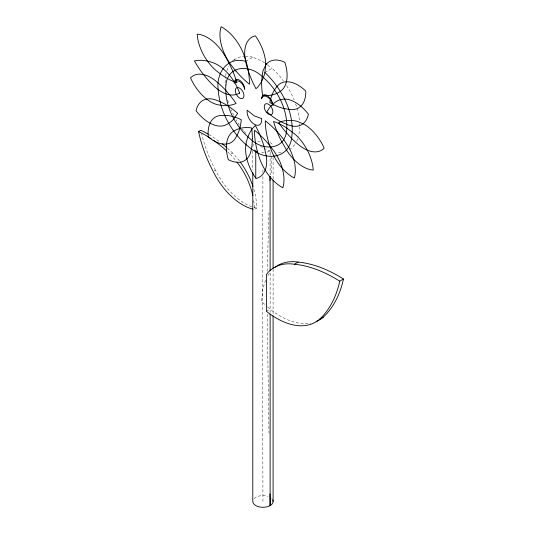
<?xml version="1.0" encoding="UTF-8"?>
<svg xmlns="http://www.w3.org/2000/svg" width="534" height="534" viewBox="0 0 534 534"><rect width="100%" height="100%" fill="white"/><g stroke="black" fill="none" stroke-linecap="round" stroke-linejoin="round"><path stroke-width="0.4" stroke-dasharray="2.67 2" d="M262.915 176.56L262.454 302.357L262.942 501.439M262.935 172.409L262.942 169.912M267.227 271.285L268.996 212.192M265.585 280.136L262.748 289.214L261.587 301.556L267.053 306.616M267.854 275.691L270.124 272.407L270.124 312.403M232.464 60.769L236.055 58.693M245.587 61.35L252.769 57.205L262.414 61.31L264.991 63.186M264.891 72.49L272.066 68.345A52.733 30.445 60 0 1 283.481 80.994M227.678 151.863A105.438 60.876 60 0 1 230.221 154.299L232.517 152.971A52.385 30.244 60 0 1 239.365 160.854M214.314 170.793L215.462 170.132A53.173 30.698 60 0 0 252.909 207.139M253.87 189.256A52.385 30.244 60 0 1 256.58 208.106L254.284 209.428A52.385 30.244 60 0 0 253.703 200.29M266.386 311.229L270.124 309.073M267.561 65.061L272.066 68.345M267.668 307.11L272.654 311.095A78.064 45.07 60 0 0 310.761 323.097M267.167 314.105L269.002 433.154M273.094 157.543L273.094 179.197M273.094 269.123L273.094 314.085M271.733 156.235L271.733 173.523L270.124 174.731L270.124 155.801M270.124 154.98L270.124 150.862A10.153 5.861 0 0 1 266.826 152.137M252.796 150.882L252.796 170.032M254.151 498.509A10.153 5.861 0 0 1 268.021 496.366M271.733 498.509A10.153 5.861 0 0 1 272.48 499.437M264.27 152.53A10.153 5.861 0 0 1 260.318 152.384M252.796 146.723A10.153 5.861 0 0 1 254.151 143.793M257.869 141.643A10.153 5.861 0 0 1 260.318 141.063M270.124 142.578A10.153 5.861 0 0 1 272.747 145.201M281.058 152.41A52.733 30.445 60 0 1 276.272 152.33M270.618 151.095A52.733 30.445 60 0 1 263.909 148.245M262.414 147.417A52.733 30.445 60 0 1 260.479 146.236M245.914 133.447A52.733 30.445 60 0 1 243.771 130.883M243.284 130.269A52.733 30.445 60 0 1 242.309 129.014M239.492 125.076A52.733 30.445 60 0 1 236.055 119.583M233.738 115.317A52.733 30.445 60 0 1 231.015 109.45M228.459 102.528A52.733 30.445 60 0 1 227.517 99.371M225.128 82.837A52.733 30.445 60 0 1 225.502 76.996M225.615 76.202A52.733 30.445 60 0 1 226.216 73.151M226.897 70.755A52.733 30.445 60 0 1 228.886 66.176M234.072 60.028A52.733 30.445 60 0 1 243.771 56.31M245.32 56.23A52.733 30.445 60 0 1 252.769 57.205M286.685 85.68A52.733 30.445 60 0 1 294.121 100.012M295.576 103.823A52.733 30.445 60 0 1 299.427 120.484M299.654 123.621A52.733 30.445 60 0 1 299.701 125.89M299.694 126.745A52.733 30.445 60 0 1 298.433 136.297M297.658 138.78A52.733 30.445 60 0 1 295.556 143.232M294.708 144.534A52.733 30.445 60 0 1 289.455 149.613M215.462 170.132A98.997 57.151 60 0 1 201.618 133.593M208.901 134.541A105.438 60.876 60 0 1 219.554 141.737M227.404 148.198A105.438 60.876 60 0 1 232.517 152.971M256.58 208.106A53.173 30.698 60 0 1 253.65 207.372M230.221 154.299A52.385 30.244 60 0 1 236.609 161.575"/><path stroke-width="0.8" d="M269.944 180.559L270.07 176.4L270.124 270.751M264.891 72.49L265.772 64.3A35.444 20.466 60 0 0 255.379 35.831A34.924 20.165 60 0 0 244.732 55.049L245.587 61.35A70.294 40.584 60 0 0 247.416 68.205L248.931 72.811A70.294 40.584 60 0 0 255.96 88.744A65.996 38.101 60 0 0 261.46 81.789L263.449 77.41A65.996 38.101 60 0 0 264.891 72.49C282.84 89.639 295.996 115.137 291.257 140.442C287.199 157.65 268.515 160.073 255.239 151.563C233.552 137.612 219.194 112.734 217.952 86.982C217.218 71.222 228.659 56.257 245.587 61.35M252.829 209.101A53.173 30.698 60 0 1 213.166 171.461A98.997 57.151 60 0 1 198.581 131.624L200.877 130.296A105.438 60.876 60 0 1 208.227 134.154M323.35 317.076L319.619 319.232A78.064 45.07 60 0 1 268.922 313.251L266.386 311.229L266.386 274.563L267.928 272.607A79.232 45.744 60 0 1 294.441 264.243L298.172 262.094A147.517 85.166 60 0 1 343.475 279.028A157.123 90.713 60 0 1 323.35 317.076A78.064 45.07 60 0 1 316.075 321.541M319.619 319.232A157.123 90.713 60 0 0 339.744 281.184L343.475 279.028M265.632 63.653L266.92 64.594M269.523 145.228L274.042 151.142L277.793 157.296A34.924 20.165 60 0 1 281.905 167.089L282.806 170.366A34.924 20.165 60 0 1 282.806 187.774A35.444 20.466 60 0 1 266.299 171.908L264.397 168.864A35.444 20.466 60 0 1 258.776 155.955L257.448 151.502A65.996 38.101 60 0 1 255.512 142.725L255.185 140.576A65.996 38.101 60 0 1 254.498 130.243A70.294 40.584 60 0 1 259.698 134.722L261.393 136.337A70.254 40.564 60 0 1 269.516 145.221M269.944 493.93L270.124 505.585L270.124 314.065M273.094 180.025L273.094 268.288M273.094 315.754L273.094 501.439M255.766 151.783L255.766 178.122M252.796 172.535L252.796 501.439A10.153 5.861 0 0 0 264.27 507.247A10.153 5.861 0 0 0 272.747 499.924M257.121 151.523A10.153 5.861 0 0 1 254.625 150.081M275.13 267.287A79.232 45.744 60 0 1 298.172 262.094M294.441 264.243A147.517 85.166 60 0 1 339.744 281.184M240.28 162.069A52.385 30.244 60 0 1 252.982 186.433M222.191 143.793A105.438 60.876 60 0 1 226.89 147.738M237.069 162.176A52.385 30.244 60 0 1 252.829 195.484M198.581 131.624A105.438 60.876 60 0 1 211.277 138.807M213.28 140.168A105.438 60.876 60 0 1 226.656 150.915M225.889 85.019C224.287 106.279 235.574 127.065 251.808 140.242C264.217 151.015 284.862 149.76 286.678 130.45C288.28 109.19 276.992 88.404 260.759 75.227C248.35 64.454 227.704 65.709 225.889 85.019M252.362 138.626L252.322 140.669A70.294 40.584 60 0 1 251.527 148.392L250.753 151.963A34.924 20.165 60 0 1 247.556 158.117L246.034 159.606A34.924 20.165 60 0 1 228.305 159.673A35.444 20.466 60 0 1 226.509 144.287L226.91 141.63A35.444 20.466 60 0 1 232.53 131.911L234.292 130.817A65.996 38.101 60 0 1 239.486 128.554L240.887 128.187A65.996 38.101 60 0 1 251.594 127.94L251.874 130.136A70.294 40.584 60 0 1 252.362 138.626M261.68 80.474L261.627 82.496A70.294 40.584 60 0 0 262.628 95.359C269.176 96.247 276.098 94.732 281.345 90.62A35.444 20.466 60 0 0 286.077 83.07L286.671 80.561A35.444 20.466 60 0 0 284.889 62.345A34.924 20.165 60 0 0 265.932 64.647L262.915 70.995L261.68 80.474M245.94 144.354L245.64 147.09A35.444 20.466 60 0 0 246.294 156.195L247.015 159.419A35.444 20.466 60 0 0 254.017 175.492L256 178.469A34.924 20.165 60 0 0 264.223 172.162L265.218 170.019A34.924 20.165 60 0 0 266.346 156.155L263.963 146.096A70.294 40.584 60 0 0 260.705 136.884L259.751 134.595A70.294 40.584 60 0 0 255.412 125.557A65.996 38.101 60 0 0 252.422 128.714L251.527 129.916A65.996 38.101 60 0 0 248.53 135.369L247.93 136.891A65.996 38.101 60 0 0 246.488 141.81L245.94 144.354M234.306 81.709L234.126 83.191L235.2 81.335L237.096 80.721A7.743 4.472 60 0 1 244.746 89.325A7.509 4.339 60 0 0 236.782 79.412L234.833 80.534L234.306 81.709M261.767 97.228L261.567 98.83A8.33 4.806 60 0 1 269.87 99.004L271.919 102.081L273.054 105.465L271.372 99.805L267.314 95.519A8.123 4.686 60 0 0 263.249 95.119L261.767 97.228M270.184 100.726L269.803 102.515L273.261 104.464A65.996 38.101 60 0 0 283.481 108.455L289.982 109.51A35.444 20.466 60 0 0 300.128 106.827L301.637 105.338A35.444 20.466 60 0 0 305.815 91.12A34.924 20.165 60 0 0 288.34 81.829L286.044 81.795A34.924 20.165 60 0 0 278.368 85.006C274.136 89.278 271.559 94.925 270.184 100.726M240.06 127.165L239.606 128.894A70.294 40.584 60 0 1 237.169 135.229L234.726 139.314A34.924 20.165 60 0 1 227.764 143.806L225.595 144.107A34.924 20.165 60 0 1 208.287 136.964A35.444 20.466 60 0 1 209.909 123.528L210.97 121.478A35.444 20.466 60 0 1 221.597 115.397L226.229 115.384A65.996 38.101 60 0 1 231.088 116.105L236.121 117.567A65.996 38.101 60 0 1 241.261 119.743A70.294 40.584 60 0 1 240.06 127.165M237.67 113.355L233.178 119.649A70.294 40.584 60 0 1 229.847 122.56L228.639 123.381A70.294 40.584 60 0 1 224.741 125.363A34.924 20.165 60 0 1 210.683 123.521L208.126 122.072A34.924 20.165 60 0 1 196.078 110.765A35.444 20.466 60 0 1 205.497 99.311L207.606 98.89A35.444 20.466 60 0 1 217.104 100.485L220.529 101.894A65.996 38.101 60 0 1 225.708 104.577L229.159 106.74A65.996 38.101 60 0 1 237.67 113.355M271.379 105.592L270.378 106.72A70.294 40.584 60 0 0 266.927 111.933L270.297 114.763A65.996 38.101 60 0 0 280.624 121.605L287.492 124.682L292.405 126.104A35.444 20.466 60 0 0 302.778 123.921L304.353 122.526A35.444 20.466 60 0 0 308.418 114.223A34.924 20.165 60 0 0 301.396 106.727L298.886 104.711A34.924 20.165 60 0 0 286.351 99.15L284.028 99.03L279.763 99.798A70.294 40.584 60 0 0 273.535 103.556L271.379 105.592M239.632 93.09C229.713 98.717 218.419 90.994 211.644 83.811A65.996 38.101 60 0 1 203.861 75L202.399 73.091A65.996 38.101 60 0 1 194.409 60.876A70.294 40.584 60 0 1 207.199 61.076L208.907 61.477A70.294 40.584 60 0 1 214.127 63.145A34.924 20.165 60 0 1 221.757 67.651C230.007 74.173 236.061 83.251 239.632 93.09M280.023 122.026L278.668 122.58L280.043 124.589A65.996 38.101 60 0 0 285.897 132.205L292.231 139.054A65.996 38.101 60 0 0 297.211 143.593A35.444 20.466 60 0 0 324.198 148.192A34.924 20.165 60 0 0 304.787 124.649L297.211 121.305A70.294 40.584 60 0 0 292.178 120.517L285.837 120.611A70.294 40.584 60 0 0 281.418 121.552L280.023 122.026M237.483 87.543L236.589 87.816A6.088 3.518 60 0 0 235.908 93.423L236.589 94.852A6.088 3.518 60 0 0 242.403 98.496A6.088 3.518 60 0 0 243.164 92.275A6.088 3.518 60 0 0 237.483 87.543M228.892 105.432L227.351 105.578A70.294 40.584 60 0 1 222.544 105.532L217.518 104.737A34.924 20.165 60 0 1 207.399 99.664L204.896 97.655A34.924 20.165 60 0 1 190.525 77.851A35.444 20.466 60 0 1 202.533 74.406L204.963 74.98A35.444 20.466 60 0 1 217.518 82.45L219.194 83.905A65.996 38.101 60 0 1 225.715 90.313L230.341 95.679A65.996 38.101 60 0 1 236.055 103.462A70.294 40.584 60 0 1 228.892 105.432M270.691 114.743L269.657 114.636A6.088 3.518 60 0 1 264.27 106.079A6.088 3.518 60 0 1 270.691 106.126L271.586 107.434A6.088 3.518 60 0 1 270.691 114.743M236.876 82.777L233.358 81.422A70.294 40.584 60 0 1 228.025 78.812L226.236 77.79A70.294 40.584 60 0 1 220.902 74.293L215.629 70.181A34.924 20.165 60 0 1 208.627 62.652L206.538 59.748A34.924 20.165 60 0 1 197.153 34.136A35.444 20.466 60 0 1 225.281 56.45A65.996 38.101 60 0 1 232.03 69.413L232.978 71.629A65.996 38.101 60 0 1 235.487 78.318L236.876 82.777M261.567 118.541L254.391 115.918L247.215 110.251A10.32 5.961 60 0 0 254.391 124.342A10.32 5.961 60 0 0 261.567 118.541M280.604 124.442L278.821 123.574A70.294 40.584 60 0 0 273.535 121.432A65.996 38.101 60 0 0 276.539 130.349L277.433 132.579A65.996 38.101 60 0 0 281.538 141.363L286.998 150.815A35.444 20.466 60 0 0 293.506 159.072L295.903 161.422A35.444 20.466 60 0 0 313.258 170.066A34.924 20.165 60 0 0 307.537 150.661L305.795 147.504A34.924 20.165 60 0 0 294.775 134.027L285.957 127.506A70.294 40.584 60 0 0 280.604 124.442M277.206 131.805L275.564 130.056A70.294 40.584 60 0 0 265.278 120.777A65.996 38.101 60 0 0 269.249 144.394L272.453 153.158L275.771 159.492A35.444 20.466 60 0 0 282.019 168.07L284.355 170.566A35.444 20.466 60 0 0 294.327 178.042A34.924 20.165 60 0 0 294.014 160.454L293.059 157.17A34.924 20.165 60 0 0 288.814 147.397L283.501 139.307A70.294 40.584 60 0 0 277.206 131.805M235.988 71.122L234.419 69.246A70.294 40.584 60 0 1 229.9 63.332L227.931 60.315A34.924 20.165 60 0 1 221.136 26.7A35.444 20.466 60 0 1 244.085 55.242L245.166 58.52A65.996 38.101 60 0 1 247.589 67.391L248.43 71.75A65.996 38.101 60 0 1 249.445 84.232A70.294 40.584 60 0 1 235.988 71.122"/></g></svg>
